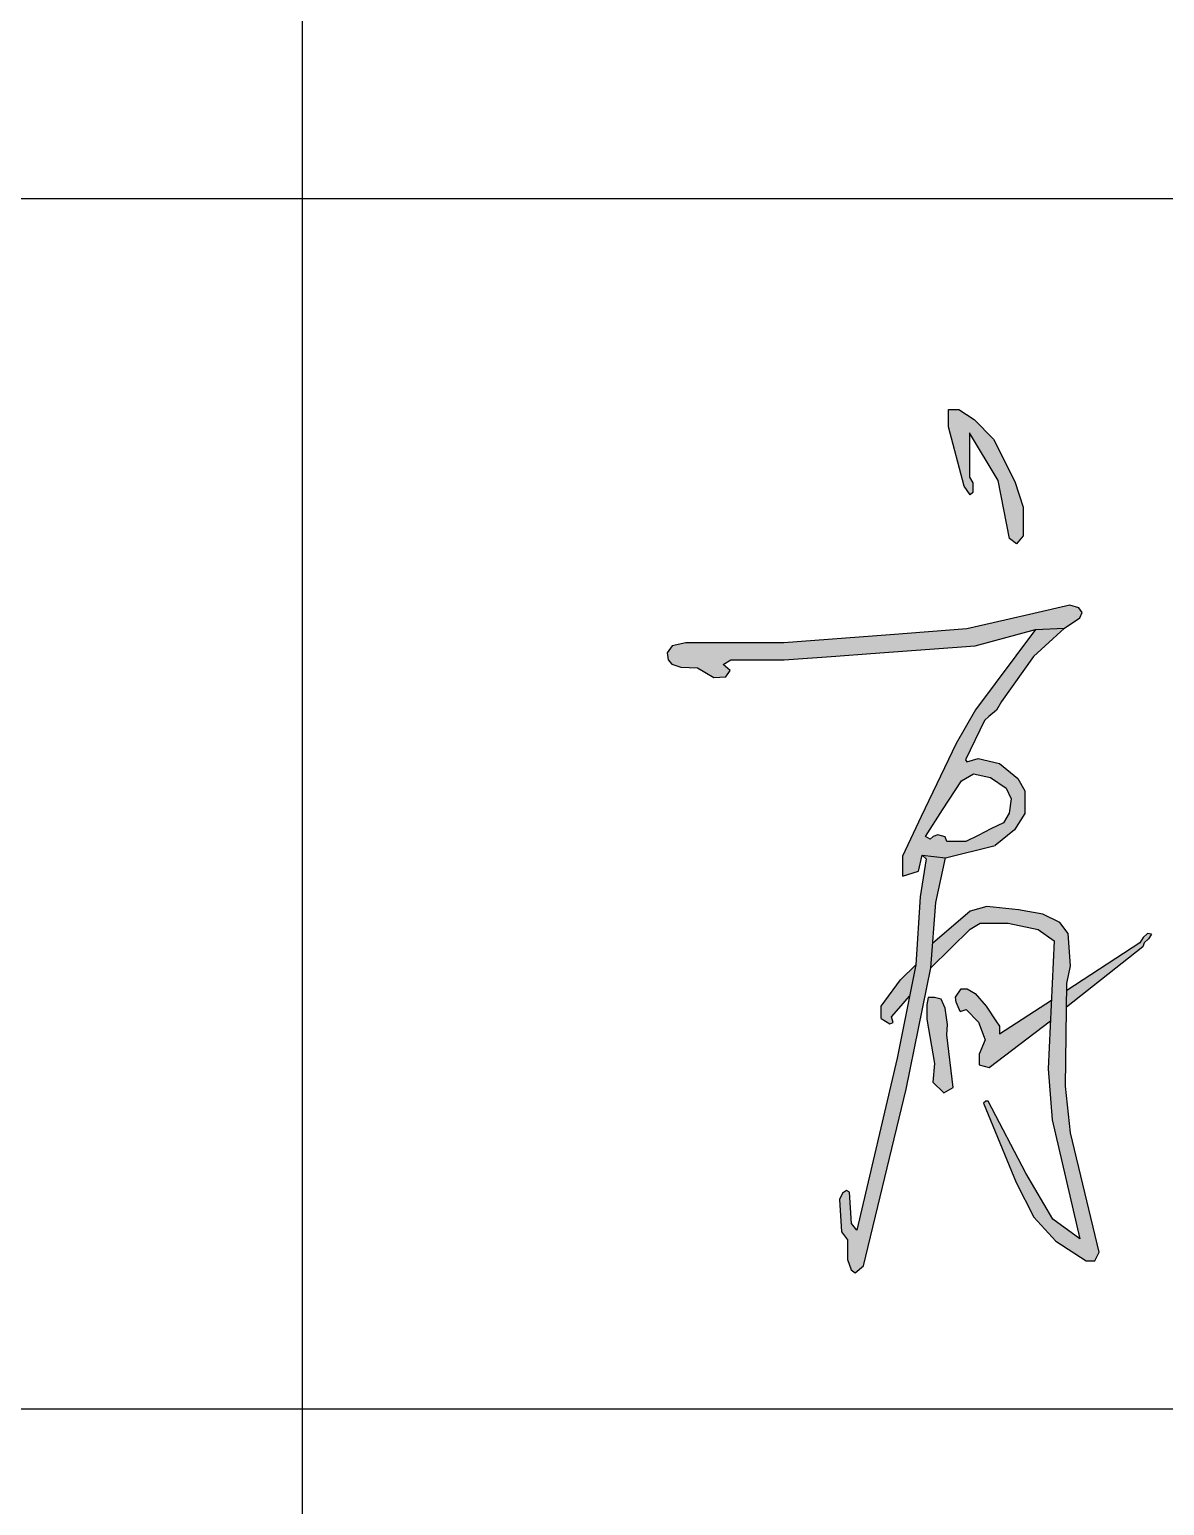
# Model space of a CAD drawing. Extents: x 1751103 to 2598738, y -609732 to 659428.
# Drawn here: x 2159459 to 2160397, y 185041 to 186260 of the extents above; entities that cross this region are included whole.
import ezdxf

# ---------------------------------------------------------------- set-up
doc = ezdxf.new("R2010")
doc.units = 0
doc.header["$LTSCALE"] = 1000
doc.header["$MEASUREMENT"] = 0
doc.layers.get('0').update_dxf_attribs({"linetype": 'CONTINUOUS'})
doc.layers.add('PUB_TITLE', color=4, linetype='CONTINUOUS')

msp = doc.modelspace()

# ---------------------------------------------------------------- hatches: boundary and pattern name
h = msp.add_hatch(color=256)
h.paths.add_polyline_path([(2160239.4, 185938.1), (2160226.8, 185946.4), (2160218.3, 185946.4), (2160218.3, 185932.1), (2160231.1, 185883), (2160236.2, 185876), (2160238.4, 185877.9), (2160238.4, 185880.6), (2160238.4, 185885.7), (2160235.6, 185890.6), (2160235.6, 185901.1), (2160235.6, 185927.1), (2160259.3, 185887.7), (2160268.7, 185839.8), (2160274.4, 185835.3), (2160279.8, 185842.1), (2160279.8, 185865.7), (2160273, 185886.9), (2160255.5, 185921.9)])
h.paths.add_polyline_path([(2160290.1, 185764.6), (2160314, 185765.6), (2160326.8, 185774.4), (2160328.7, 185778.8), (2160326, 185782.5), (2160318.4, 185784.7), (2160288.7, 185777.9), (2160264.8, 185772.4), (2160233.3, 185765.2), (2160170, 185760.3), (2160082.1, 185753.5), (2160001.2, 185753.5), (2159989.8, 185751.2), (2159985.6, 185745.4), (2159986.6, 185739.6), (2159989.7, 185735.9), (2159996.9, 185733.6), (2160010.8, 185733), (2160024.3, 185724.9), (2160034.1, 185725.6), (2160037.9, 185730.8), (2160031.9, 185735.6), (2160038.3, 185739.6), (2160082.3, 185739.6), (2160125.1, 185742.7), (2160154.1, 185744.8), (2160240.2, 185751)])
h.paths.add_polyline_path([(2160247.8, 185689.4), (2160251.5, 185692.6), (2160257.8, 185698), (2160262, 185705.2), (2160288.4, 185742.2), (2160314, 185765.6), (2160290.1, 185764.6), (2160240.4, 185698.3), (2160224.5, 185670.3), (2160195.7, 185610), (2160180.1, 185577.3), (2160180.1, 185560.9), (2160193.5, 185564.9), (2160196.3, 185578.2), (2160215.7, 185576), (2160256.7, 185586.1), (2160272.6, 185599.2), (2160281.3, 185612.6), (2160281.3, 185631.2), (2160275.5, 185641.4), (2160260.2, 185654), (2160242.7, 185658), (2160233.4, 185655.3), (2160232.2, 185657)])
h.paths.add_polyline_path([(2160238.8, 185645.4), (2160253, 185642.3), (2160265.8, 185633.5), (2160270, 185624.8), (2160268.2, 185612.9), (2160263.6, 185605), (2160253.3, 185599.9), (2160242.6, 185594.5), (2160232.5, 185589.5), (2160216.9, 185589.5), (2160215.5, 185593.2), (2160209.3, 185595), (2160205.6, 185593.7), (2160202.9, 185591.3), (2160199.2, 185593.6), (2160213.2, 185615.5), (2160228.8, 185639.7)], flags=16)
h.paths.add_polyline_path([(2160207.6, 185539), (2160215.7, 185576), (2160196.3, 185578.2), (2160199.7, 185575), (2160194.7, 185543.8), (2160191.3, 185487.5), (2160175.7, 185410.5), (2160142.4, 185268.4), (2160138, 185273.9), (2160136.4, 185299.6), (2160134, 185301.2), (2160130.7, 185298.8), (2160128.1, 185293.6), (2160129.8, 185267), (2160134.8, 185260.4), (2160134.8, 185244), (2160137.8, 185235.4), (2160141, 185233.1), (2160147.9, 185238.7), (2160183.3, 185384.8), (2160203.6, 185485.1)])
h.paths.add_polyline_path([(2160296.1, 185529.3), (2160276, 185533), (2160249.9, 185535.7), (2160236.2, 185532), (2160205.1, 185505.3), (2160203.6, 185485.1), (2160236.1, 185517.1), (2160244.4, 185522.1), (2160267.6, 185522.1), (2160292.4, 185516.7), (2160305.4, 185507.3), (2160300.6, 185401.6), (2160303.9, 185359.5), (2160326.8, 185261.2), (2160304.5, 185277.4), (2160282.2, 185315.3), (2160250.9, 185374.8), (2160249, 185374.9), (2160247.2, 185373.3), (2160274.1, 185307.6), (2160288.6, 185279), (2160307, 185259.2), (2160331.9, 185243), (2160339.1, 185243), (2160342.8, 185250), (2160319.1, 185348.6), (2160314.8, 185387.3), (2160315.9, 185472.1), (2160318.9, 185486.7), (2160317, 185513.4), (2160310.2, 185522.4)])
h.paths.add_polyline_path([(2160191.3, 185487.5), (2160178.6, 185475.1), (2160162.5, 185453.4), (2160162.5, 185443.3), (2160169.8, 185438.7), (2160172.5, 185439.9), (2160171.1, 185444.7), (2160177.1, 185451.5), (2160186, 185461.6)], flags=17)
h.paths.add_polyline_path([(2160302.4, 185441.4), (2160303.2, 185458.4), (2160260.3, 185430.6), (2160260.3, 185436.8), (2160257.4, 185441.2), (2160249.4, 185453.5), (2160240.1, 185463.8), (2160233.6, 185467.7), (2160228.7, 185467.7), (2160224.1, 185460.8), (2160224.5, 185456.7), (2160227.7, 185448.9), (2160232.9, 185450.7), (2160243, 185440.3), (2160248.6, 185425.5), (2160243.6, 185413.8), (2160243.6, 185404.8), (2160251.7, 185402.6)], flags=17)
h.paths.add_polyline_path([(2160216.7, 185429.6), (2160217.4, 185438.3), (2160215.3, 185451.8), (2160212, 185459.1), (2160206.5, 185460.6), (2160201.4, 185460.6), (2160200.3, 185454.4), (2160200.3, 185442.6), (2160206.5, 185406), (2160205.2, 185390.7), (2160214.3, 185381.9), (2160222.1, 185386.2)])
h.paths.add_polyline_path([(2160378.8, 185502.3), (2160379.9, 185505.7), (2160383.4, 185508.9), (2160385.8, 185513), (2160382.6, 185513.4), (2160378.9, 185510.1), (2160376.3, 185505.8), (2160315.9, 185466.2), (2160315.7, 185452.6)])
for color, points in [(250, [(2160239.4, 185938.1), (2160226.8, 185946.4), (2160218.3, 185946.4), (2160218.3, 185932.1), (2160231.1, 185883), (2160236.2, 185876), (2160238.4, 185877.9), (2160238.4, 185880.6), (2160238.4, 185885.7), (2160235.6, 185890.6), (2160235.6, 185901.1), (2160235.6, 185927.1), (2160259.3, 185887.7), (2160268.7, 185839.8), (2160274.4, 185835.3), (2160279.8, 185842.1), (2160279.8, 185865.7), (2160273, 185886.9), (2160255.5, 185921.9)]), (256, [(2159985.6, 185745.4), (2159986.6, 185739.6), (2159989.7, 185735.9), (2159996.9, 185733.6), (2160010.8, 185733), (2160024.3, 185724.9), (2160034.1, 185725.6), (2160037.9, 185730.8), (2160031.9, 185735.6), (2160038.3, 185739.6), (2160082.3, 185739.6), (2160125.1, 185742.7), (2160154.1, 185744.8), (2160240.2, 185751), (2160290.1, 185764.6), (2160314, 185765.6), (2160326.8, 185774.4), (2160328.7, 185778.8), (2160326, 185782.5), (2160318.4, 185784.7), (2160288.7, 185777.9), (2160264.8, 185772.4), (2160233.3, 185765.2), (2160170, 185760.3), (2160082.1, 185753.5), (2160001.2, 185753.5), (2159989.8, 185751.2)]), (256, [(2160315.9, 185466.2), (2160315.7, 185452.6), (2160378.8, 185502.3), (2160379.9, 185505.7), (2160383.4, 185508.9), (2160385.8, 185513), (2160382.6, 185513.4), (2160378.9, 185510.1), (2160376.3, 185505.8)])]:
    msp.add_hatch(color=color).paths.add_polyline_path(points)
h = msp.add_hatch(color=250)
h.paths.add_polyline_path([(2160154.1, 185744.8), (2160240.2, 185751), (2160290.1, 185764.6), (2160314, 185765.6), (2160326.8, 185774.4), (2160328.7, 185778.8), (2160326, 185782.5), (2160318.4, 185784.7), (2160288.7, 185777.9), (2160264.8, 185772.4), (2160233.3, 185765.2), (2160170, 185760.3), (2160082.1, 185753.5), (2160001.2, 185753.5), (2159989.8, 185751.2), (2159985.6, 185745.4), (2159986.6, 185739.6), (2159989.7, 185735.9), (2159996.9, 185733.6), (2160010.8, 185733), (2160024.3, 185724.9), (2160034.1, 185725.6), (2160037.9, 185730.8), (2160031.9, 185735.6), (2160038.3, 185739.6), (2160082.3, 185739.6), (2160125.1, 185742.7)])
h.paths.add_polyline_path([(2160288.4, 185742.2), (2160314, 185765.6), (2160290.1, 185764.6), (2160240.4, 185698.3), (2160224.5, 185670.3), (2160195.7, 185610), (2160180.1, 185577.3), (2160180.1, 185560.9), (2160193.5, 185564.9), (2160196.3, 185578.2), (2160215.7, 185576), (2160256.7, 185586.1), (2160272.6, 185599.2), (2160281.3, 185612.6), (2160281.3, 185631.2), (2160275.5, 185641.4), (2160260.2, 185654), (2160242.7, 185658), (2160233.4, 185655.3), (2160232.2, 185657), (2160247.8, 185689.4), (2160251.5, 185692.6), (2160257.8, 185698), (2160262, 185705.2)])
h.paths.add_polyline_path([(2160253, 185642.3), (2160265.8, 185633.5), (2160270, 185624.8), (2160268.2, 185612.9), (2160263.6, 185605), (2160253.3, 185599.9), (2160242.6, 185594.5), (2160232.5, 185589.5), (2160216.9, 185589.5), (2160215.5, 185593.2), (2160209.3, 185595), (2160205.6, 185593.7), (2160202.9, 185591.3), (2160199.2, 185593.6), (2160213.2, 185615.5), (2160228.8, 185639.7), (2160238.8, 185645.4)], flags=16)
h.paths.add_polyline_path([(2160215.7, 185576), (2160196.3, 185578.2), (2160199.7, 185575), (2160194.7, 185543.8), (2160191.3, 185487.5), (2160175.7, 185410.5), (2160142.4, 185268.4), (2160138, 185273.9), (2160136.4, 185299.6), (2160134, 185301.2), (2160130.7, 185298.8), (2160128.1, 185293.6), (2160129.8, 185267), (2160134.8, 185260.4), (2160134.8, 185244), (2160137.8, 185235.4), (2160141, 185233.1), (2160147.9, 185238.7), (2160183.3, 185384.8), (2160203.6, 185485.1), (2160207.6, 185539)])
h.paths.add_polyline_path([(2160191.3, 185487.5), (2160178.6, 185475.1), (2160162.5, 185453.4), (2160162.5, 185443.3), (2160169.8, 185438.7), (2160172.5, 185439.9), (2160171.1, 185444.7), (2160177.1, 185451.5), (2160186, 185461.6)], flags=17)
h.paths.add_polyline_path([(2160296.1, 185529.3), (2160276, 185533), (2160249.9, 185535.7), (2160236.2, 185532), (2160205.1, 185505.3), (2160203.6, 185485.1), (2160236.1, 185517.1), (2160244.4, 185522.1), (2160267.6, 185522.1), (2160292.4, 185516.7), (2160305.4, 185507.3), (2160300.6, 185401.6), (2160303.9, 185359.5), (2160326.8, 185261.2), (2160304.5, 185277.4), (2160282.2, 185315.3), (2160250.9, 185374.8), (2160249, 185374.9), (2160247.2, 185373.3), (2160274.1, 185307.6), (2160288.6, 185279), (2160307, 185259.2), (2160331.9, 185243), (2160339.1, 185243), (2160342.8, 185250), (2160319.1, 185348.6), (2160314.8, 185387.3), (2160315.9, 185472.1), (2160318.9, 185486.7), (2160317, 185513.4), (2160310.2, 185522.4)])
h.paths.add_polyline_path([(2160257.4, 185441.2), (2160249.4, 185453.5), (2160240.1, 185463.8), (2160233.6, 185467.7), (2160228.7, 185467.7), (2160224.1, 185460.8), (2160224.5, 185456.7), (2160227.7, 185448.9), (2160232.9, 185450.7), (2160243, 185440.3), (2160248.6, 185425.5), (2160243.6, 185413.8), (2160243.6, 185404.8), (2160251.7, 185402.6), (2160302.4, 185441.4), (2160303.2, 185458.4), (2160260.3, 185430.6), (2160260.3, 185436.8)], flags=17)
h.paths.add_polyline_path([(2160378.8, 185502.3), (2160379.9, 185505.7), (2160383.4, 185508.9), (2160385.8, 185513), (2160382.6, 185513.4), (2160378.9, 185510.1), (2160376.3, 185505.8), (2160315.9, 185466.2), (2160315.7, 185452.6)])
h.paths.add_polyline_path([(2160217.4, 185438.3), (2160215.3, 185451.8), (2160212, 185459.1), (2160206.5, 185460.6), (2160201.4, 185460.6), (2160200.3, 185454.4), (2160200.3, 185442.6), (2160206.5, 185406), (2160205.2, 185390.7), (2160214.3, 185381.9), (2160222.1, 185386.2), (2160216.7, 185429.6)])
h = msp.add_hatch(color=256)
h.paths.add_polyline_path([(2160232.2, 185657), (2160247.8, 185689.4), (2160251.5, 185692.6), (2160257.8, 185698), (2160262, 185705.2), (2160288.4, 185742.2), (2160314, 185765.6), (2160290.1, 185764.6), (2160240.4, 185698.3), (2160224.5, 185670.3), (2160195.7, 185610), (2160180.1, 185577.3), (2160180.1, 185560.9), (2160193.5, 185564.9), (2160196.3, 185578.2), (2160215.7, 185576), (2160256.7, 185586.1), (2160272.6, 185599.2), (2160281.3, 185612.6), (2160281.3, 185631.2), (2160275.5, 185641.4), (2160260.2, 185654), (2160242.7, 185658), (2160233.4, 185655.3)])
h.paths.add_polyline_path([(2160238.8, 185645.4), (2160253, 185642.3), (2160265.8, 185633.5), (2160270, 185624.8), (2160268.2, 185612.9), (2160263.6, 185605), (2160253.3, 185599.9), (2160242.6, 185594.5), (2160232.5, 185589.5), (2160216.9, 185589.5), (2160215.5, 185593.2), (2160209.3, 185595), (2160205.6, 185593.7), (2160202.9, 185591.3), (2160199.2, 185593.6), (2160213.2, 185615.5), (2160228.8, 185639.7)], flags=16)
h.paths.add_polyline_path([(2160215.7, 185576), (2160196.3, 185578.2), (2160199.7, 185575), (2160194.7, 185543.8), (2160191.3, 185487.5), (2160175.7, 185410.5), (2160142.4, 185268.4), (2160138, 185273.9), (2160136.4, 185299.6), (2160134, 185301.2), (2160130.7, 185298.8), (2160128.1, 185293.6), (2160129.8, 185267), (2160134.8, 185260.4), (2160134.8, 185244), (2160137.8, 185235.4), (2160141, 185233.1), (2160147.9, 185238.7), (2160183.3, 185384.8), (2160203.6, 185485.1), (2160207.6, 185539)])
h.paths.add_polyline_path([(2160236.1, 185517.1), (2160244.4, 185522.1), (2160267.6, 185522.1), (2160292.4, 185516.7), (2160305.4, 185507.3), (2160300.6, 185401.6), (2160303.9, 185359.5), (2160326.8, 185261.2), (2160304.5, 185277.4), (2160282.2, 185315.3), (2160250.9, 185374.8), (2160249, 185374.9), (2160247.2, 185373.3), (2160274.1, 185307.6), (2160288.6, 185279), (2160307, 185259.2), (2160331.9, 185243), (2160339.1, 185243), (2160342.8, 185250), (2160319.1, 185348.6), (2160314.8, 185387.3), (2160315.9, 185472.1), (2160318.9, 185486.7), (2160317, 185513.4), (2160310.2, 185522.4), (2160296.1, 185529.3), (2160276, 185533), (2160249.9, 185535.7), (2160236.2, 185532), (2160205.1, 185505.3), (2160203.6, 185485.1)])
h.paths.add_polyline_path([(2160191.3, 185487.5), (2160178.6, 185475.1), (2160162.5, 185453.4), (2160162.5, 185443.3), (2160169.8, 185438.7), (2160172.5, 185439.9), (2160171.1, 185444.7), (2160177.1, 185451.5), (2160186, 185461.6)], flags=17)
h.paths.add_polyline_path([(2160216.7, 185429.6), (2160217.4, 185438.3), (2160215.3, 185451.8), (2160212, 185459.1), (2160206.5, 185460.6), (2160201.4, 185460.6), (2160200.3, 185454.4), (2160200.3, 185442.6), (2160206.5, 185406), (2160205.2, 185390.7), (2160214.3, 185381.9), (2160222.1, 185386.2)])
h.paths.add_polyline_path([(2160302.4, 185441.4), (2160303.2, 185458.4), (2160260.3, 185430.6), (2160260.3, 185436.8), (2160257.4, 185441.2), (2160249.4, 185453.5), (2160240.1, 185463.8), (2160233.6, 185467.7), (2160228.7, 185467.7), (2160224.1, 185460.8), (2160224.5, 185456.7), (2160227.7, 185448.9), (2160232.9, 185450.7), (2160243, 185440.3), (2160248.6, 185425.5), (2160243.6, 185413.8), (2160243.6, 185404.8), (2160251.7, 185402.6)], flags=17)

# ---------------------------------------------------------------- linework, layer by layer
for p, q in [((2160218.3, 185932.1), (2160218.3, 185946.4)), ((2160218.3, 185946.4), (2160226.8, 185946.4)), ((2160226.8, 185946.4), (2160239.4, 185938.1)), ((2160239.4, 185938.1), (2160255.5, 185921.9)), ((2160231.1, 185883), (2160218.3, 185932.1)), ((2160259.3, 185887.7), (2160235.6, 185927.1)), ((2160235.6, 185927.1), (2160235.6, 185901.1)), ((2160255.5, 185921.9), (2160273, 185886.9)), ((2160235.6, 185901.1), (2160235.6, 185890.6)), ((2160235.6, 185890.6), (2160238.4, 185885.7)), ((2160268.7, 185839.8), (2160259.3, 185887.7)), ((2160236.2, 185876), (2160231.1, 185883)), ((2160238.4, 185877.9), (2160236.2, 185876)), ((2160238.4, 185885.7), (2160238.4, 185880.6)), ((2160238.4, 185880.6), (2160238.4, 185877.9)), ((2160273, 185886.9), (2160279.8, 185865.7)), ((2160279.8, 185865.7), (2160279.8, 185842.1)), ((2160274.4, 185835.3), (2160268.7, 185839.8)), ((2160279.8, 185842.1), (2160274.4, 185835.3)), ((2160288.7, 185777.9), (2160264.8, 185772.4)), ((2160318.4, 185784.7), (2160288.7, 185777.9)), ((2160326, 185782.5), (2160318.4, 185784.7)), ((2160328.7, 185778.8), (2160326, 185782.5)), ((2160326.8, 185774.4), (2160328.7, 185778.8)), ((2160264.8, 185772.4), (2160233.3, 185765.2)), ((2160314, 185765.6), (2160326.8, 185774.4)), ((2160001.2, 185753.5), (2159989.8, 185751.2)), ((2160082.1, 185753.5), (2160001.2, 185753.5)), ((2160170, 185760.3), (2160082.1, 185753.5)), ((2160233.3, 185765.2), (2160170, 185760.3)), ((2160240.2, 185751), (2160290.1, 185764.6)), ((2160290.1, 185764.6), (2160240.4, 185698.3)), ((2160314, 185765.6), (2160288.4, 185742.2)), ((2160290.1, 185764.6), (2160314, 185765.6)), ((2159989.8, 185751.2), (2159985.6, 185745.4)), ((2159985.6, 185745.4), (2159986.6, 185739.6)), ((2160082.3, 185739.6), (2160125.1, 185742.7)), ((2160125.1, 185742.7), (2160154.1, 185744.8)), ((2160154.1, 185744.8), (2160240.2, 185751)), ((2160288.4, 185742.2), (2160262, 185705.2)), ((2159986.6, 185739.6), (2159989.7, 185735.9)), ((2159989.7, 185735.9), (2159996.9, 185733.6)), ((2159996.9, 185733.6), (2160010.8, 185733)), ((2160010.8, 185733), (2160024.3, 185724.9)), ((2160031.9, 185735.6), (2160038.3, 185739.6)), ((2160037.9, 185730.8), (2160031.9, 185735.6)), ((2160034.1, 185725.6), (2160037.9, 185730.8)), ((2160038.3, 185739.6), (2160082.3, 185739.6)), ((2160024.3, 185724.9), (2160034.1, 185725.6)), ((2160262, 185705.2), (2160257.8, 185698)), ((2160240.4, 185698.3), (2160224.5, 185670.3)), ((2160251.5, 185692.6), (2160247.8, 185689.4)), ((2160257.8, 185698), (2160251.5, 185692.6)), ((2160247.8, 185689.4), (2160232.2, 185657)), ((2160224.5, 185670.3), (2160195.7, 185610)), ((2160232.2, 185657), (2160233.4, 185655.3)), ((2160233.4, 185655.3), (2160242.7, 185658)), ((2160242.7, 185658), (2160260.2, 185654)), ((2160228.8, 185639.7), (2160238.8, 185645.4)), ((2160238.8, 185645.4), (2160253, 185642.3)), ((2160260.2, 185654), (2160275.5, 185641.4)), ((2160213.2, 185615.5), (2160228.8, 185639.7)), ((2160253, 185642.3), (2160265.8, 185633.5)), ((2160265.8, 185633.5), (2160270, 185624.8)), ((2160275.5, 185641.4), (2160281.3, 185631.2)), ((2160270, 185624.8), (2160268.2, 185612.9)), ((2160281.3, 185631.2), (2160281.3, 185612.6)), ((2160195.7, 185610), (2160180.1, 185577.3)), ((2160199.2, 185593.6), (2160213.2, 185615.5)), ((2160268.2, 185612.9), (2160263.6, 185605)), ((2160281.3, 185612.6), (2160272.6, 185599.2)), ((2160209.3, 185595), (2160205.6, 185593.7)), ((2160215.5, 185593.2), (2160209.3, 185595)), ((2160253.3, 185599.9), (2160242.6, 185594.5)), ((2160263.6, 185605), (2160253.3, 185599.9)), ((2160272.6, 185599.2), (2160256.7, 185586.1)), ((2160202.9, 185591.3), (2160199.2, 185593.6)), ((2160205.6, 185593.7), (2160202.9, 185591.3)), ((2160216.9, 185589.5), (2160215.5, 185593.2)), ((2160215.7, 185576), (2160256.7, 185586.1)), ((2160232.5, 185589.5), (2160216.9, 185589.5)), ((2160242.6, 185594.5), (2160232.5, 185589.5)), ((2160180.1, 185577.3), (2160180.1, 185560.9)), ((2160193.5, 185564.9), (2160196.3, 185578.2)), ((2160199.7, 185575), (2160194.7, 185543.8)), ((2160196.3, 185578.2), (2160215.7, 185576)), ((2160196.3, 185578.2), (2160199.7, 185575)), ((2160207.6, 185539), (2160215.7, 185576)), ((2160180.1, 185560.9), (2160193.5, 185564.9)), ((2160194.7, 185543.8), (2160191.3, 185487.5)), ((2160203.6, 185485.1), (2160207.6, 185539)), ((2160249.9, 185535.7), (2160236.2, 185532)), ((2160276, 185533), (2160249.9, 185535.7)), ((2160236.2, 185532), (2160205.1, 185505.3)), ((2160236.1, 185517.1), (2160244.4, 185522.1)), ((2160244.4, 185522.1), (2160267.6, 185522.1)), ((2160267.6, 185522.1), (2160292.4, 185516.7)), ((2160296.1, 185529.3), (2160276, 185533)), ((2160310.2, 185522.4), (2160296.1, 185529.3)), ((2160317, 185513.4), (2160310.2, 185522.4)), ((2160203.6, 185485.1), (2160236.1, 185517.1)), ((2160292.4, 185516.7), (2160305.4, 185507.3)), ((2160318.9, 185486.7), (2160317, 185513.4)), ((2160378.9, 185510.1), (2160376.3, 185505.8)), ((2160382.6, 185513.4), (2160378.9, 185510.1)), ((2160385.8, 185513), (2160382.6, 185513.4)), ((2160385.8, 185513), (2160383.4, 185508.9)), ((2160305.4, 185507.3), (2160300.6, 185401.6)), ((2160378.8, 185502.3), (2160315.7, 185452.6)), ((2160376.3, 185505.8), (2160315.9, 185466.2)), ((2160379.9, 185505.7), (2160378.8, 185502.3)), ((2160383.4, 185508.9), (2160379.9, 185505.7)), ((2160191.3, 185487.5), (2160175.7, 185410.5)), ((2160178.6, 185475.1), (2160191.3, 185487.5)), ((2160183.3, 185384.8), (2160203.6, 185485.1)), ((2160315.9, 185472.1), (2160318.9, 185486.7)), ((2160162.5, 185453.4), (2160178.6, 185475.1)), ((2160177.1, 185451.5), (2160186, 185461.6)), ((2160224.1, 185460.8), (2160228.7, 185467.7)), ((2160224.5, 185456.7), (2160224.1, 185460.8)), ((2160228.7, 185467.7), (2160233.6, 185467.7)), ((2160233.6, 185467.7), (2160240.1, 185463.8)), ((2160240.1, 185463.8), (2160249.4, 185453.5)), ((2160314.8, 185387.3), (2160315.9, 185472.1)), ((2160162.5, 185443.3), (2160162.5, 185453.4)), ((2160171.1, 185444.7), (2160177.1, 185451.5)), ((2160201.4, 185460.6), (2160200.3, 185454.4)), ((2160200.3, 185454.4), (2160200.3, 185442.6)), ((2160206.5, 185460.6), (2160201.4, 185460.6)), ((2160212, 185459.1), (2160206.5, 185460.6)), ((2160215.3, 185451.8), (2160212, 185459.1)), ((2160217.4, 185438.3), (2160215.3, 185451.8)), ((2160227.7, 185448.9), (2160224.5, 185456.7)), ((2160227.7, 185448.9), (2160232.9, 185450.7)), ((2160232.9, 185450.7), (2160243, 185440.3)), ((2160249.4, 185453.5), (2160257.4, 185441.2)), ((2160260.3, 185430.6), (2160303.2, 185458.4)), ((2160162.5, 185443.3), (2160169.8, 185438.7)), ((2160169.8, 185438.7), (2160172.5, 185439.9)), ((2160172.5, 185439.9), (2160171.1, 185444.7)), ((2160200.3, 185442.6), (2160206.5, 185406)), ((2160216.7, 185429.6), (2160217.4, 185438.3)), ((2160243, 185440.3), (2160248.6, 185425.5)), ((2160251.7, 185402.6), (2160302.4, 185441.4)), ((2160257.4, 185441.2), (2160260.3, 185436.8)), ((2160260.3, 185436.8), (2160260.3, 185430.6)), ((2160222.1, 185386.2), (2160216.7, 185429.6)), ((2160248.6, 185425.5), (2160243.6, 185413.8)), ((2160243.6, 185413.8), (2160243.6, 185404.8)), ((2160175.7, 185410.5), (2160142.4, 185268.4)), ((2160206.5, 185406), (2160205.2, 185390.7)), ((2160243.6, 185404.8), (2160251.7, 185402.6)), ((2160300.6, 185401.6), (2160303.9, 185359.5)), ((2160205.2, 185390.7), (2160214.3, 185381.9)), ((2160147.9, 185238.7), (2160183.3, 185384.8)), ((2160214.3, 185381.9), (2160222.1, 185386.2)), ((2160319.1, 185348.6), (2160314.8, 185387.3)), ((2160249, 185374.9), (2160247.2, 185373.3)), ((2160247.2, 185373.3), (2160274.1, 185307.6)), ((2160250.9, 185374.8), (2160249, 185374.9)), ((2160282.2, 185315.3), (2160250.9, 185374.8)), ((2160303.9, 185359.5), (2160326.8, 185261.2)), ((2160342.8, 185250), (2160319.1, 185348.6)), ((2160304.5, 185277.4), (2160282.2, 185315.3)), ((2160274.1, 185307.6), (2160288.6, 185279)), ((2160130.7, 185298.8), (2160128.1, 185293.6)), ((2160128.1, 185293.6), (2160129.8, 185267)), ((2160134, 185301.2), (2160130.7, 185298.8)), ((2160136.4, 185299.6), (2160134, 185301.2)), ((2160138, 185273.9), (2160136.4, 185299.6)), ((2160288.6, 185279), (2160307, 185259.2)), ((2160129.8, 185267), (2160134.8, 185260.4)), ((2160142.4, 185268.4), (2160138, 185273.9)), ((2160326.8, 185261.2), (2160304.5, 185277.4)), ((2160134.8, 185260.4), (2160134.8, 185244)), ((2160307, 185259.2), (2160331.9, 185243)), ((2160134.8, 185244), (2160137.8, 185235.4)), ((2160331.9, 185243), (2160339.1, 185243)), ((2160339.1, 185243), (2160342.8, 185250)), ((2160137.8, 185235.4), (2160141, 185233.1)), ((2160141, 185233.1), (2160147.9, 185238.7))]:
    msp.add_line(p, q)
at = {"layer": 'PUB_TITLE', "color": 4}
for p, q in [((2159684.4, 181120.8), (2159684.4, 188120.8)), ((2155984.5, 186120.8), (2161484.5, 186120.8)), ((2155984.5, 185120.8), (2161484.5, 185120.8))]:
    msp.add_line(p, q, dxfattribs=at)

doc.saveas('drawing.dxf')
